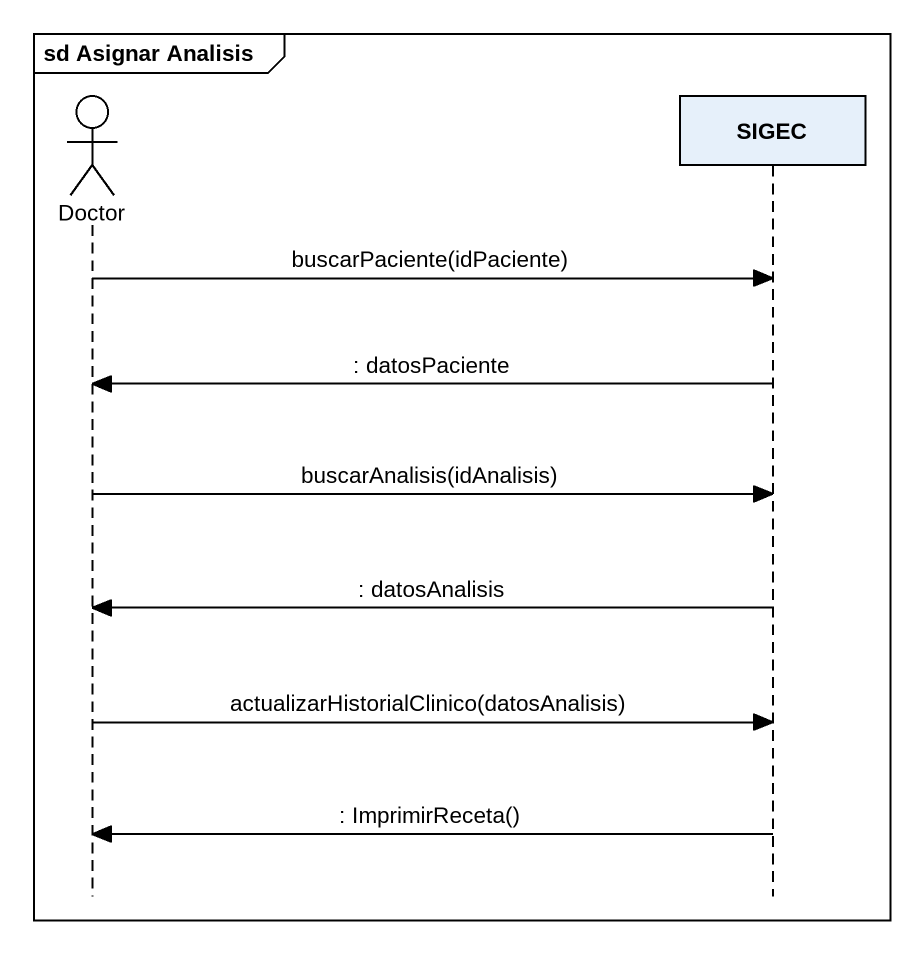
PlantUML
@startuml
mainframe sd Asignar Analisis
hide footbox
actor Doctor
participant SIGEC

Doctor -> SIGEC : buscarPaciente(idPaciente)
SIGEC -> Doctor : : datosPaciente
Doctor -> SIGEC : buscarAnalisis(idAnalisis)
SIGEC -> Doctor : : datosAnalisis
Doctor -> SIGEC : actualizarHistorialClinico(datosAnalisis)
SIGEC -> Doctor : : ImprimirReceta()
@enduml
